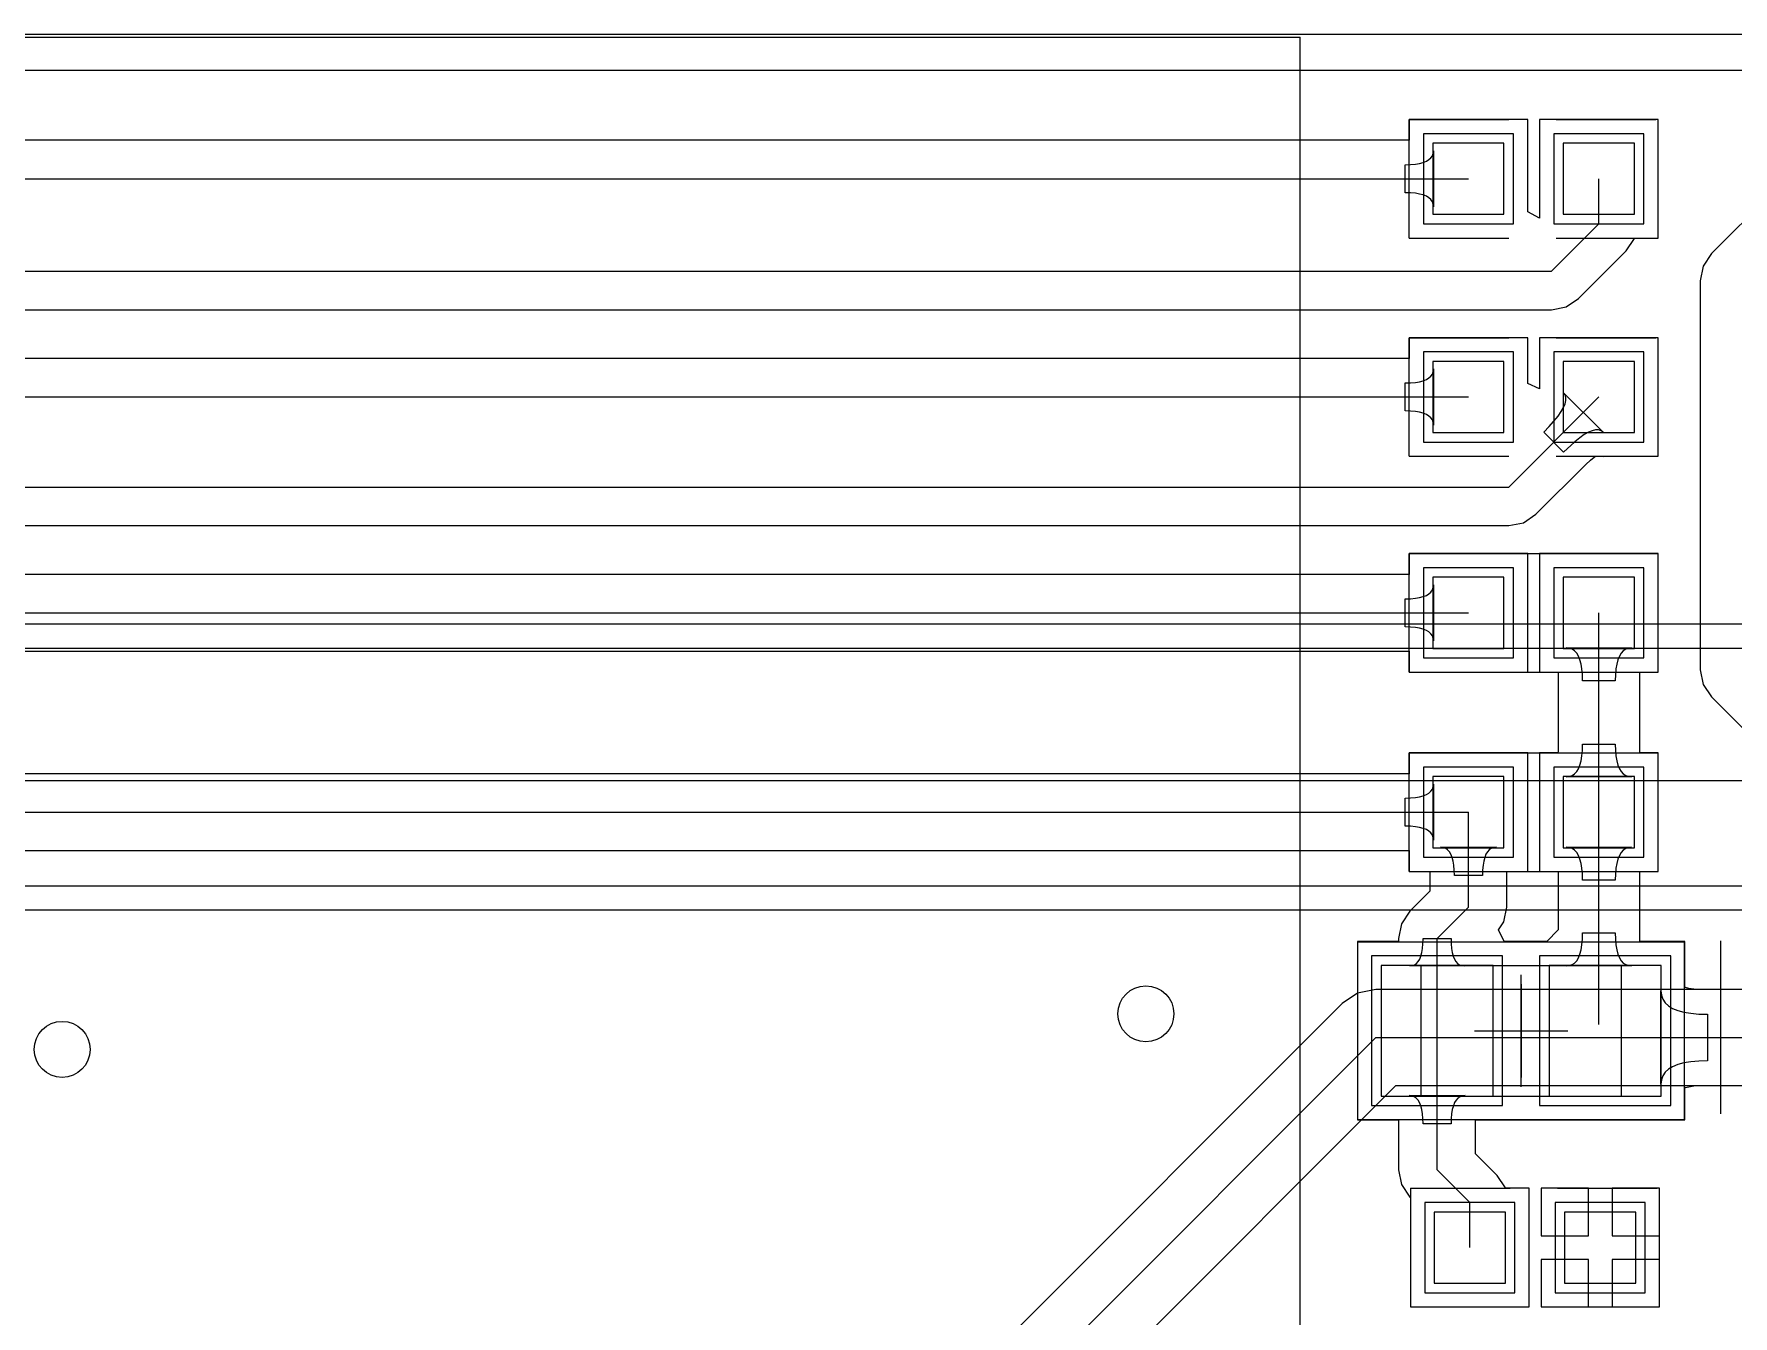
# Model space of a CAD drawing. Header units: millimetres. Extents: x 31.7 to 126, y 35.8 to 88.7.
# Drawn here: x 86.41 to 104.61, y 75 to 88.72 of the extents above; entities that cross this region are included whole.
import ezdxf

# ---------------------------------------------------------------- set-up
doc = ezdxf.new("R2010")
doc.units = ezdxf.units.MM
for name, color, linetype in [('BottomLayer', 5, 'Continuous'), ('BottomOverlay', 54, 'Continuous'), ('KeepOutLayer', 6, 'Continuous'), ('Mechanical13', 56, 'Continuous'), ('Mechanical15', 56, 'Continuous'), ('MultiLayer', 9, 'Continuous'), ('TopLayer', 1, 'Continuous'), ('TopOverlay', 2, 'Continuous'), ('TopPaste', 8, 'Continuous'), ('TopSolder', 216, 'Continuous')]:
    doc.layers.add(name, color=color, linetype=linetype)

# ---------------------------------------------------------------- blocks, each defined once
blk = doc.blocks.new('18650____________B_2')
at = {"layer": 'BottomOverlay'}
blk.add_line((-0.469, 42.016), (76.531, 42.016), dxfattribs=at)
blk = doc.blocks.new('R0603_23')
at = {"layer": 'TopLayer'}
for p, q in [((-1.079, 0.381), (-1.079, -0.381)), ((-0.317, 0.381), (-1.079, 0.381)), ((-0.317, -0.381), (-0.317, 0.381)), ((0.318, 0.381), (0.318, -0.381)), ((1.079, 0.381), (0.318, 0.381)), ((1.079, -0.381), (1.079, 0.381)), ((-1.079, -0.381), (-0.317, -0.381)), ((0.318, -0.381), (1.079, -0.381))]:
    blk.add_line(p, q, dxfattribs=at)
at = {"layer": 'TopOverlay'}
for p, q in [((-1.333, 0.635), (-1.333, -0.635)), ((1.333, 0.635), (-1.333, 0.635)), ((1.333, 0.635), (1.333, -0.635)), ((1.333, -0.635), (-1.333, -0.635))]:
    blk.add_line(p, q, dxfattribs=at)
at = {"layer": 'TopPaste'}
for p, q in [((-1.079, 0.381), (-1.079, -0.381)), ((-0.317, 0.381), (-1.079, 0.381)), ((-0.317, -0.381), (-0.317, 0.381)), ((0.318, 0.381), (0.318, -0.381)), ((1.079, 0.381), (0.318, 0.381)), ((1.079, -0.381), (1.079, 0.381)), ((-1.079, -0.381), (-0.317, -0.381)), ((0.318, -0.381), (1.079, -0.381))]:
    blk.add_line(p, q, dxfattribs=at)
at = {"layer": 'TopSolder'}
for p, q in [((-1.181, 0.483), (-1.181, -0.483)), ((-0.216, 0.483), (-1.181, 0.483)), ((-0.216, -0.483), (-0.216, 0.483)), ((0.216, 0.483), (0.216, -0.483)), ((1.181, 0.483), (0.216, 0.483)), ((1.181, -0.483), (1.181, 0.483)), ((-1.181, -0.483), (-0.216, -0.483)), ((0.216, -0.483), (1.181, -0.483))]:
    blk.add_line(p, q, dxfattribs=at)
blk = doc.blocks.new('R0603_31')
at = {"layer": 'TopLayer'}
for p, q in [((-1.079, 0.381), (-1.079, -0.381)), ((-0.317, 0.381), (-1.079, 0.381)), ((-0.317, -0.381), (-0.317, 0.381)), ((0.318, 0.381), (0.318, -0.381)), ((1.079, 0.381), (0.318, 0.381)), ((1.079, -0.381), (1.079, 0.381)), ((-1.079, -0.381), (-0.317, -0.381)), ((0.318, -0.381), (1.079, -0.381))]:
    blk.add_line(p, q, dxfattribs=at)
at = {"layer": 'TopOverlay'}
for p, q in [((-1.333, 0.635), (-1.333, -0.635)), ((1.333, 0.635), (-1.333, 0.635)), ((1.333, 0.635), (1.333, -0.635)), ((1.333, -0.635), (-1.333, -0.635))]:
    blk.add_line(p, q, dxfattribs=at)
at = {"layer": 'TopPaste'}
for p, q in [((-1.079, 0.381), (-1.079, -0.381)), ((-0.317, 0.381), (-1.079, 0.381)), ((-0.317, -0.381), (-0.317, 0.381)), ((0.318, 0.381), (0.318, -0.381)), ((1.079, 0.381), (0.318, 0.381)), ((1.079, -0.381), (1.079, 0.381)), ((-1.079, -0.381), (-0.317, -0.381)), ((0.318, -0.381), (1.079, -0.381))]:
    blk.add_line(p, q, dxfattribs=at)
at = {"layer": 'TopSolder'}
for p, q in [((-1.181, 0.483), (-1.181, -0.483)), ((-0.216, 0.483), (-1.181, 0.483)), ((-0.216, -0.483), (-0.216, 0.483)), ((0.216, 0.483), (0.216, -0.483)), ((1.181, 0.483), (0.216, 0.483)), ((1.181, -0.483), (1.181, 0.483)), ((-1.181, -0.483), (-0.216, -0.483)), ((0.216, -0.483), (1.181, -0.483))]:
    blk.add_line(p, q, dxfattribs=at)
blk = doc.blocks.new('1_4148_40')
at = {"layer": 'Mechanical13'}
for p, q in [((-0.257, 0.722), (-0.257, -0.678)), ((-0.257, 0.722), (1.893, 0.722)), ((1.893, -0.678), (1.893, 0.722)), ((-0.257, -0.678), (1.893, -0.678))]:
    blk.add_line(p, q, dxfattribs=at)
at = {"layer": 'Mechanical15'}
for p, q in [((-0.932, -0.928), (-0.932, 0.972)), ((-0.932, 0.972), (2.568, 0.972)), ((2.568, -0.928), (2.568, 0.972)), ((0.818, 0.522), (0.818, -0.478)), ((0.318, 0.022), (1.318, 0.022)), ((-0.932, -0.928), (2.568, -0.928))]:
    blk.add_line(p, q, dxfattribs=at)
at = {"layer": 'TopLayer'}
for p, q in [((0.518, 0.722), (-0.682, 0.722)), ((-0.682, 0.722), (-0.682, -0.678)), ((0.518, -0.678), (0.518, 0.722)), ((2.318, 0.722), (1.118, 0.722)), ((1.118, 0.722), (1.118, -0.678)), ((2.318, -0.678), (2.318, 0.722)), ((-0.682, -0.678), (0.518, -0.678)), ((1.118, -0.678), (2.318, -0.678))]:
    blk.add_line(p, q, dxfattribs=at)
at = {"layer": 'TopOverlay'}
for p, q in [((2.957, -0.867), (2.957, 0.983)), ((0.818, -0.578), (0.818, 0.622))]:
    blk.add_line(p, q, dxfattribs=at)
at = {"layer": 'TopPaste'}
for p, q in [((0.518, 0.722), (-0.682, 0.722)), ((-0.682, 0.722), (-0.682, -0.678)), ((0.518, -0.678), (0.518, 0.722)), ((2.318, 0.722), (1.118, 0.722)), ((1.118, 0.722), (1.118, -0.678)), ((2.318, -0.678), (2.318, 0.722)), ((-0.682, -0.678), (0.518, -0.678)), ((1.118, -0.678), (2.318, -0.678))]:
    blk.add_line(p, q, dxfattribs=at)
at = {"layer": 'TopSolder'}
for p, q in [((0.62, 0.824), (-0.784, 0.824)), ((-0.784, 0.824), (-0.784, -0.78)), ((0.62, -0.78), (0.62, 0.824)), ((2.42, 0.824), (1.016, 0.824)), ((1.016, 0.824), (1.016, -0.78)), ((2.42, -0.78), (2.42, 0.824)), ((-0.784, -0.78), (0.62, -0.78)), ((1.016, -0.78), (2.42, -0.78))]:
    blk.add_line(p, q, dxfattribs=at)
blk = doc.blocks.new('C0603_51')
at = {"layer": 'TopLayer'}
for p, q in [((-0.356, 0.559), (-0.356, -0.203)), ((0.406, 0.559), (-0.356, 0.559)), ((0.406, -0.203), (0.406, 0.559)), ((1.041, 0.559), (1.041, -0.203)), ((1.803, 0.559), (1.041, 0.559)), ((1.803, -0.203), (1.803, 0.559)), ((-0.356, -0.203), (0.406, -0.203)), ((1.041, -0.203), (1.803, -0.203))]:
    blk.add_line(p, q, dxfattribs=at)
at = {"layer": 'TopOverlay'}
for p, q in [((-0.61, 0.813), (-0.61, -0.457)), ((-0.61, 0.813), (0.457, 0.813)), ((0.965, 0.813), (2.032, 0.813)), ((2.057, -0.457), (2.057, 0.813)), ((-0.61, -0.457), (0.457, -0.457)), ((0.965, -0.457), (2.032, -0.457))]:
    blk.add_line(p, q, dxfattribs=at)
at = {"layer": 'TopPaste'}
for p, q in [((-0.356, 0.559), (-0.356, -0.203)), ((0.406, 0.559), (-0.356, 0.559)), ((0.406, -0.203), (0.406, 0.559)), ((1.041, 0.559), (1.041, -0.203)), ((1.803, 0.559), (1.041, 0.559)), ((1.803, -0.203), (1.803, 0.559)), ((-0.356, -0.203), (0.406, -0.203)), ((1.041, -0.203), (1.803, -0.203))]:
    blk.add_line(p, q, dxfattribs=at)
at = {"layer": 'TopSolder'}
for p, q in [((-0.457, 0.66), (-0.457, -0.305)), ((0.508, 0.66), (-0.457, 0.66)), ((0.508, -0.305), (0.508, 0.66)), ((0.94, 0.66), (0.94, -0.305)), ((1.905, 0.66), (0.94, 0.66)), ((1.905, -0.305), (1.905, 0.66)), ((-0.457, -0.305), (0.508, -0.305)), ((0.94, -0.305), (1.905, -0.305))]:
    blk.add_line(p, q, dxfattribs=at)
blk = doc.blocks.new('C0603_52')
at = {"layer": 'TopLayer'}
for p, q in [((-0.356, 0.559), (-0.356, -0.203)), ((0.406, 0.559), (-0.356, 0.559)), ((0.406, -0.203), (0.406, 0.559)), ((1.041, 0.559), (1.041, -0.203)), ((1.803, 0.559), (1.041, 0.559)), ((1.803, -0.203), (1.803, 0.559)), ((-0.356, -0.203), (0.406, -0.203)), ((1.041, -0.203), (1.803, -0.203))]:
    blk.add_line(p, q, dxfattribs=at)
at = {"layer": 'TopOverlay'}
for p, q in [((-0.61, -0.457), (-0.61, 0.813)), ((-0.61, 0.813), (0.457, 0.813)), ((0.965, 0.813), (2.032, 0.813)), ((2.057, -0.457), (2.057, 0.813)), ((-0.61, -0.457), (0.457, -0.457)), ((0.965, -0.457), (2.032, -0.457))]:
    blk.add_line(p, q, dxfattribs=at)
at = {"layer": 'TopPaste'}
for p, q in [((-0.356, 0.559), (-0.356, -0.203)), ((0.406, 0.559), (-0.356, 0.559)), ((0.406, -0.203), (0.406, 0.559)), ((1.041, 0.559), (1.041, -0.203)), ((1.803, 0.559), (1.041, 0.559)), ((1.803, -0.203), (1.803, 0.559)), ((-0.356, -0.203), (0.406, -0.203)), ((1.041, -0.203), (1.803, -0.203))]:
    blk.add_line(p, q, dxfattribs=at)
at = {"layer": 'TopSolder'}
for p, q in [((-0.457, 0.66), (-0.457, -0.305)), ((0.508, 0.66), (-0.457, 0.66)), ((0.508, -0.305), (0.508, 0.66)), ((0.94, 0.66), (0.94, -0.305)), ((1.905, 0.66), (0.94, 0.66)), ((1.905, -0.305), (1.905, 0.66)), ((-0.457, -0.305), (0.508, -0.305)), ((0.94, -0.305), (1.905, -0.305))]:
    blk.add_line(p, q, dxfattribs=at)
blk = doc.blocks.new('C0603_53')
at = {"layer": 'TopLayer'}
for p, q in [((-0.356, 0.559), (-0.356, -0.203)), ((0.406, 0.559), (-0.356, 0.559)), ((0.406, -0.203), (0.406, 0.559)), ((1.041, 0.559), (1.041, -0.203)), ((1.803, 0.559), (1.041, 0.559)), ((1.803, -0.203), (1.803, 0.559)), ((-0.356, -0.203), (0.406, -0.203)), ((1.041, -0.203), (1.803, -0.203))]:
    blk.add_line(p, q, dxfattribs=at)
at = {"layer": 'TopOverlay'}
for p, q in [((-0.61, -0.457), (-0.61, 0.813)), ((-0.61, 0.813), (0.457, 0.813)), ((0.965, 0.813), (2.032, 0.813)), ((2.057, -0.457), (2.057, 0.813)), ((-0.61, -0.457), (0.457, -0.457)), ((0.965, -0.457), (2.032, -0.457))]:
    blk.add_line(p, q, dxfattribs=at)
at = {"layer": 'TopPaste'}
for p, q in [((-0.356, 0.559), (-0.356, -0.203)), ((0.406, 0.559), (-0.356, 0.559)), ((0.406, -0.203), (0.406, 0.559)), ((1.041, 0.559), (1.041, -0.203)), ((1.803, 0.559), (1.041, 0.559)), ((1.803, -0.203), (1.803, 0.559)), ((-0.356, -0.203), (0.406, -0.203)), ((1.041, -0.203), (1.803, -0.203))]:
    blk.add_line(p, q, dxfattribs=at)
at = {"layer": 'TopSolder'}
for p, q in [((-0.457, 0.66), (-0.457, -0.305)), ((0.508, 0.66), (-0.457, 0.66)), ((0.508, -0.305), (0.508, 0.66)), ((0.94, 0.66), (0.94, -0.305)), ((1.905, 0.66), (0.94, 0.66)), ((1.905, -0.305), (1.905, 0.66)), ((-0.457, -0.305), (0.508, -0.305)), ((0.94, -0.305), (1.905, -0.305))]:
    blk.add_line(p, q, dxfattribs=at)
blk = doc.blocks.new('SSH1106_60')
at = {"layer": 'TopOverlay'}
for p in [(2.762, 25.381), (37.362, 2.134)]:
    blk.add_line(p, (37.362, 25.381), dxfattribs=at)

msp = doc.modelspace()

# ---------------------------------------------------------------- linework, layer by layer
at = {"layer": 'BottomLayer'}
for p, q in [((34.519, 88.334), (122.606, 88.334)), ((118.262, 82.403), (48.539, 82.403)), ((118.262, 82.144), (48.539, 82.144)), ((48.539, 79.604), (118.262, 79.604)), ((58.72, 79.345), (113.235, 79.345)), ((100.591, 78.453), (100.424, 78.341)), ((100.787, 78.492), (100.591, 78.453)), ((105.182, 78.492), (100.787, 78.492)), ((100.424, 78.341), (95.725, 73.642)), ((96.088, 73.279), (100.787, 77.978)), ((100.787, 77.978), (105.41, 77.978)), ((96.627, 73.092), (101, 77.464)), ((101, 77.464), (105.182, 77.464))]:
    msp.add_line(p, q, dxfattribs=at)
for centre in [(98.323, 78.232), (86.716, 77.851)]:
    msp.add_circle(centre, 0.3, dxfattribs=at)
at = {"layer": 'KeepOutLayer'}
msp.add_line((34.519, 88.722), (122.606, 88.722), dxfattribs=at)
at = {"layer": 'MultiLayer'}
for centre in [(98.323, 78.232), (86.716, 77.851)]:
    msp.add_circle(centre, 0.3, dxfattribs=at)
at = {"layer": 'TopLayer'}
for p, q in [((34.519, 88.334), (122.606, 88.334)), ((102.413, 87.808), (101.143, 87.808)), ((101.143, 87.808), (101.143, 87.585)), ((102.413, 86.82), (102.413, 87.808)), ((103.81, 87.808), (102.54, 87.808)), ((102.54, 87.808), (102.54, 86.752)), ((103.81, 86.538), (103.81, 87.808)), ((101.143, 87.585), (79.35, 87.585)), ((101.254, 87.336), (101.294, 87.347)), ((101.294, 87.347), (101.327, 87.36)), ((101.327, 87.36), (101.354, 87.377)), ((101.354, 87.377), (101.376, 87.396)), ((101.376, 87.396), (101.391, 87.419)), ((101.391, 87.419), (101.4, 87.444)), ((101.4, 87.444), (101.403, 87.473)), ((101.403, 87.473), (101.403, 86.873)), ((79.35, 87.173), (101.778, 87.173)), ((101.1, 87.323), (101.157, 87.324)), ((101.1, 87.023), (101.1, 87.323)), ((101.157, 87.324), (101.209, 87.329)), ((101.209, 87.329), (101.254, 87.336)), ((103.175, 86.69), (103.175, 87.173)), ((101.157, 87.021), (101.1, 87.023)), ((101.209, 87.017), (101.157, 87.021)), ((101.254, 87.009), (101.209, 87.017)), ((101.294, 86.999), (101.254, 87.009)), ((101.327, 86.985), (101.294, 86.999)), ((101.354, 86.969), (101.327, 86.985)), ((105.119, 87.108), (104.382, 86.372)), ((101.376, 86.949), (101.354, 86.969)), ((101.391, 86.927), (101.376, 86.949)), ((101.4, 86.901), (101.391, 86.927)), ((101.403, 86.873), (101.4, 86.901)), ((102.54, 86.752), (102.413, 86.82)), ((102.667, 86.182), (103.175, 86.69)), ((103.466, 86.399), (103.555, 86.533)), ((103.555, 86.533), (103.556, 86.538)), ((103.556, 86.538), (103.81, 86.538)), ((102.958, 85.891), (103.466, 86.399)), ((104.382, 86.372), (104.293, 86.238)), ((79.756, 86.182), (102.667, 86.182)), ((104.293, 86.238), (104.261, 86.081)), ((104.261, 86.081), (104.261, 81.915)), ((102.824, 85.802), (102.958, 85.891)), ((79.927, 85.77), (102.667, 85.77)), ((102.667, 85.77), (102.824, 85.802)), ((102.413, 85.471), (101.143, 85.471)), ((101.143, 85.471), (101.143, 85.248)), ((102.413, 84.981), (102.413, 85.471)), ((103.81, 85.471), (102.54, 85.471)), ((102.54, 85.471), (102.54, 84.924)), ((103.81, 84.201), (103.81, 85.471)), ((101.143, 85.248), (79.584, 85.248)), ((101.1, 84.986), (101.157, 84.988)), ((101.1, 84.686), (101.1, 84.986)), ((101.157, 84.988), (101.209, 84.992)), ((101.209, 84.992), (101.254, 84.999)), ((101.254, 84.999), (101.294, 85.01)), ((101.294, 85.01), (101.327, 85.024)), ((101.327, 85.024), (101.354, 85.04)), ((101.354, 85.04), (101.376, 85.059)), ((101.376, 85.059), (101.391, 85.082)), ((101.391, 85.082), (101.4, 85.108)), ((101.4, 85.108), (101.403, 85.136)), ((101.403, 85.136), (101.403, 84.536)), ((102.54, 84.924), (102.413, 84.981)), ((79.578, 84.836), (101.778, 84.836)), ((102.21, 83.871), (103.175, 84.836)), ((102.814, 84.859), (102.797, 84.882)), ((102.797, 84.882), (103.221, 84.458)), ((102.822, 84.831), (102.814, 84.859)), ((102.814, 84.764), (102.822, 84.8)), ((102.822, 84.8), (102.822, 84.831)), ((101.157, 84.684), (101.1, 84.686)), ((101.209, 84.68), (101.157, 84.684)), ((101.254, 84.673), (101.209, 84.68)), ((101.294, 84.662), (101.254, 84.673)), ((101.327, 84.648), (101.294, 84.662)), ((101.354, 84.632), (101.327, 84.648)), ((101.376, 84.613), (101.354, 84.632)), ((102.644, 84.52), (102.737, 84.63)), ((102.737, 84.63), (102.771, 84.679)), ((102.771, 84.679), (102.797, 84.723)), ((102.797, 84.723), (102.814, 84.764)), ((101.391, 84.59), (101.376, 84.613)), ((101.4, 84.564), (101.391, 84.59)), ((101.403, 84.536), (101.4, 84.564)), ((102.585, 84.458), (102.644, 84.52)), ((102.797, 84.246), (102.585, 84.458)), ((103.062, 84.458), (103.017, 84.433)), ((103.102, 84.475), (103.062, 84.458)), ((103.138, 84.484), (103.102, 84.475)), ((103.17, 84.484), (103.138, 84.484)), ((103.198, 84.475), (103.17, 84.484)), ((103.221, 84.458), (103.198, 84.475)), ((102.916, 84.356), (102.797, 84.246)), ((102.969, 84.399), (102.916, 84.356)), ((103.017, 84.433), (102.969, 84.399)), ((102.501, 83.58), (103.035, 84.113)), ((103.035, 84.113), (103.085, 84.16)), ((103.085, 84.16), (103.124, 84.191)), ((103.124, 84.191), (103.138, 84.201)), ((103.138, 84.201), (103.211, 84.201)), ((103.211, 84.201), (103.221, 84.199)), ((103.221, 84.199), (103.231, 84.201)), ((103.231, 84.201), (103.81, 84.201)), ((79.68, 83.871), (102.21, 83.871)), ((102.367, 83.49), (102.501, 83.58)), ((79.85, 83.459), (102.21, 83.459)), ((102.21, 83.459), (102.367, 83.49)), ((102.413, 83.16), (101.143, 83.16)), ((101.143, 83.16), (101.143, 82.937)), ((102.413, 81.89), (102.413, 83.16)), ((103.81, 83.16), (102.54, 83.16)), ((102.54, 83.16), (102.54, 81.89)), ((103.81, 81.89), (103.81, 83.16)), ((101.143, 82.937), (84.76, 82.937)), ((101.4, 82.796), (101.403, 82.825)), ((101.403, 82.825), (101.403, 82.225)), ((101.1, 82.675), (101.157, 82.676)), ((101.1, 82.375), (101.1, 82.675)), ((101.157, 82.676), (101.209, 82.681)), ((101.209, 82.681), (101.254, 82.688)), ((101.254, 82.688), (101.294, 82.699)), ((101.294, 82.699), (101.327, 82.712)), ((101.327, 82.712), (101.354, 82.729)), ((101.354, 82.729), (101.376, 82.748)), ((101.376, 82.748), (101.391, 82.771)), ((101.391, 82.771), (101.4, 82.796)), ((84.76, 82.525), (101.778, 82.525)), ((103.175, 80.391), (103.175, 82.525)), ((101.157, 82.373), (101.1, 82.375)), ((101.209, 82.369), (101.157, 82.373)), ((101.254, 82.361), (101.209, 82.369)), ((101.294, 82.351), (101.254, 82.361)), ((101.327, 82.337), (101.294, 82.351)), ((101.354, 82.321), (101.327, 82.337)), ((101.376, 82.301), (101.354, 82.321)), ((101.391, 82.279), (101.376, 82.301)), ((101.4, 82.253), (101.391, 82.279)), ((101.403, 82.225), (101.4, 82.253)), ((84.93, 82.113), (101.143, 82.113)), ((101.143, 82.113), (101.143, 81.89)), ((102.858, 82.146), (102.825, 82.15)), ((102.825, 82.15), (103.525, 82.15)), ((102.888, 82.136), (102.858, 82.146)), ((102.914, 82.118), (102.888, 82.136)), ((102.937, 82.093), (102.914, 82.118)), ((102.956, 82.061), (102.937, 82.093)), ((103.413, 82.093), (103.394, 82.061)), ((103.436, 82.118), (103.413, 82.093)), ((103.462, 82.136), (103.436, 82.118)), ((103.492, 82.146), (103.462, 82.136)), ((103.525, 82.15), (103.492, 82.146)), ((101.143, 81.89), (102.413, 81.89)), ((102.54, 81.89), (102.736, 81.89)), ((102.736, 81.89), (102.737, 81.872)), ((102.972, 82.023), (102.956, 82.061)), ((102.984, 81.977), (102.972, 82.023)), ((102.993, 81.924), (102.984, 81.977)), ((102.998, 81.864), (102.993, 81.924)), ((103.357, 81.924), (103.352, 81.864)), ((103.366, 81.977), (103.357, 81.924)), ((103.378, 82.023), (103.366, 81.977)), ((103.394, 82.061), (103.378, 82.023)), ((103.612, 81.872), (103.614, 81.89)), ((103.614, 81.89), (103.81, 81.89)), ((104.261, 81.915), (104.293, 81.757)), ((102.737, 81.872), (102.737, 81.045)), ((103, 81.797), (102.998, 81.864)), ((103.35, 81.797), (103, 81.797)), ((103.352, 81.864), (103.35, 81.797)), ((103.612, 81.045), (103.612, 81.872)), ((104.293, 81.757), (104.382, 81.624)), ((104.382, 81.624), (105.627, 80.379)), ((102.413, 81.026), (101.143, 81.026)), ((101.143, 81.026), (101.143, 80.803)), ((102.413, 79.756), (102.413, 81.026)), ((102.736, 81.026), (102.54, 81.026)), ((102.54, 81.026), (102.54, 79.756)), ((102.737, 81.045), (102.736, 81.026)), ((102.984, 80.94), (102.993, 80.993)), ((102.993, 80.993), (102.998, 81.052)), ((102.998, 81.052), (103, 81.119)), ((103, 81.119), (103.35, 81.119)), ((103.35, 81.119), (103.352, 81.052)), ((103.352, 81.052), (103.357, 80.993)), ((103.357, 80.993), (103.366, 80.94)), ((103.614, 81.026), (103.612, 81.045)), ((103.81, 81.026), (103.614, 81.026)), ((103.81, 79.756), (103.81, 81.026)), ((101.143, 80.803), (85.573, 80.803)), ((102.888, 80.783), (102.914, 80.8)), ((102.914, 80.8), (102.937, 80.825)), ((102.937, 80.825), (102.956, 80.856)), ((102.956, 80.856), (102.972, 80.895)), ((102.972, 80.895), (102.984, 80.94)), ((103.366, 80.94), (103.378, 80.895)), ((103.378, 80.895), (103.394, 80.856)), ((103.394, 80.856), (103.413, 80.825)), ((103.413, 80.825), (103.436, 80.8)), ((103.436, 80.8), (103.462, 80.783)), ((101.354, 80.595), (101.376, 80.615)), ((101.376, 80.615), (101.391, 80.637)), ((101.391, 80.637), (101.4, 80.663)), ((101.4, 80.663), (101.403, 80.691)), ((101.403, 80.691), (101.403, 80.091)), ((102.825, 80.769), (102.858, 80.772)), ((103.525, 80.769), (102.825, 80.769)), ((102.858, 80.772), (102.888, 80.783)), ((103.462, 80.783), (103.492, 80.772)), ((103.492, 80.772), (103.525, 80.769)), ((101.1, 80.541), (101.157, 80.543)), ((101.1, 80.241), (101.1, 80.541)), ((101.157, 80.543), (101.209, 80.547)), ((101.209, 80.547), (101.254, 80.555)), ((101.254, 80.555), (101.294, 80.565)), ((101.294, 80.565), (101.327, 80.579)), ((101.327, 80.579), (101.354, 80.595)), ((85.573, 80.391), (101.778, 80.391)), ((101.778, 79.375), (101.778, 80.391)), ((103.175, 78.118), (103.175, 80.391)), ((101.157, 80.24), (101.1, 80.241)), ((101.209, 80.235), (101.157, 80.24)), ((101.254, 80.228), (101.209, 80.235)), ((101.294, 80.217), (101.254, 80.228)), ((101.327, 80.204), (101.294, 80.217)), ((101.354, 80.187), (101.327, 80.204)), ((101.376, 80.168), (101.354, 80.187)), ((101.391, 80.145), (101.376, 80.168)), ((101.4, 80.12), (101.391, 80.145)), ((101.403, 80.091), (101.4, 80.12)), ((85.743, 79.979), (101.143, 79.979)), ((101.143, 79.979), (101.143, 79.756)), ((101.506, 80.013), (101.478, 80.016)), ((101.478, 80.016), (102.078, 80.016)), ((101.532, 80.004), (101.506, 80.013)), ((101.554, 79.989), (101.532, 80.004)), ((101.574, 79.968), (101.554, 79.989)), ((101.59, 79.94), (101.574, 79.968)), ((101.604, 79.907), (101.59, 79.94)), ((101.614, 79.868), (101.604, 79.907)), ((101.952, 79.907), (101.941, 79.868)), ((101.965, 79.94), (101.952, 79.907)), ((101.982, 79.968), (101.965, 79.94)), ((102.001, 79.989), (101.982, 79.968)), ((102.024, 80.004), (102.001, 79.989)), ((102.049, 80.013), (102.024, 80.004)), ((102.078, 80.016), (102.049, 80.013)), ((102.858, 80.013), (102.825, 80.016)), ((102.825, 80.016), (103.525, 80.016)), ((102.888, 80.002), (102.858, 80.013)), ((102.914, 79.984), (102.888, 80.002)), ((102.937, 79.96), (102.914, 79.984)), ((102.956, 79.928), (102.937, 79.96)), ((102.972, 79.889), (102.956, 79.928)), ((102.984, 79.843), (102.972, 79.889)), ((103.378, 79.889), (103.366, 79.843)), ((103.394, 79.928), (103.378, 79.889)), ((103.413, 79.96), (103.394, 79.928)), ((103.436, 79.984), (103.413, 79.96)), ((103.462, 80.002), (103.436, 79.984)), ((103.492, 80.013), (103.462, 80.002)), ((103.525, 80.016), (103.492, 80.013)), ((101.143, 79.756), (101.366, 79.756)), ((101.366, 79.756), (101.366, 79.546)), ((101.622, 79.822), (101.614, 79.868)), ((101.626, 79.771), (101.622, 79.822)), ((101.628, 79.713), (101.626, 79.771)), ((101.928, 79.713), (101.628, 79.713)), ((101.929, 79.771), (101.928, 79.713)), ((101.934, 79.822), (101.929, 79.771)), ((101.941, 79.868), (101.934, 79.822)), ((102.19, 79.375), (102.19, 79.756)), ((102.19, 79.756), (102.413, 79.756)), ((102.54, 79.756), (102.736, 79.756)), ((102.736, 79.756), (102.737, 79.738)), ((102.737, 79.738), (102.737, 79.131)), ((102.993, 79.79), (102.984, 79.843)), ((102.998, 79.73), (102.993, 79.79)), ((103, 79.663), (102.998, 79.73)), ((103.352, 79.73), (103.35, 79.663)), ((103.357, 79.79), (103.352, 79.73)), ((103.366, 79.843), (103.357, 79.79)), ((103.612, 79.738), (103.614, 79.756)), ((103.612, 79.023), (103.612, 79.738)), ((103.614, 79.756), (103.81, 79.756)), ((101.366, 79.546), (101.151, 79.33)), ((103.35, 79.663), (103, 79.663)), ((101.442, 79.039), (101.778, 79.375)), ((102.158, 79.217), (102.19, 79.375)), ((101.061, 79.197), (101.03, 79.039)), ((101.151, 79.33), (101.061, 79.197)), ((102.101, 79.132), (102.158, 79.217)), ((101.03, 79.005), (100.588, 79.005)), ((100.588, 79.005), (100.588, 77.097)), ((101.03, 79.039), (101.03, 79.005)), ((101.286, 78.933), (101.29, 78.983)), ((101.29, 78.983), (101.292, 79.039)), ((101.292, 79.039), (101.592, 79.039)), ((101.442, 78.051), (101.442, 79.039)), ((101.592, 79.039), (101.593, 78.983)), ((101.593, 78.983), (101.597, 78.933)), ((102.162, 79.005), (102.101, 79.132)), ((102.261, 79.005), (102.162, 79.005)), ((102.296, 79.005), (102.261, 79.005)), ((102.388, 79.005), (102.296, 79.005)), ((102.423, 79.005), (102.388, 79.005)), ((102.618, 79.005), (102.423, 79.005)), ((102.737, 79.131), (102.618, 79.005)), ((102.993, 78.971), (102.998, 79.031)), ((102.998, 79.031), (103, 79.098)), ((103, 79.098), (103.35, 79.098)), ((103.35, 79.098), (103.352, 79.031)), ((103.352, 79.031), (103.357, 78.971)), ((103.614, 79.005), (103.612, 79.023)), ((104.096, 79.005), (103.614, 79.005)), ((104.096, 78.516), (104.096, 79.005)), ((101.241, 78.792), (101.256, 78.818)), ((101.256, 78.818), (101.269, 78.851)), ((101.269, 78.851), (101.279, 78.889)), ((101.279, 78.889), (101.286, 78.933)), ((101.597, 78.933), (101.605, 78.889)), ((101.605, 78.889), (101.614, 78.851)), ((101.614, 78.851), (101.627, 78.818)), ((101.627, 78.818), (101.643, 78.792)), ((102.914, 78.776), (102.937, 78.801)), ((102.937, 78.801), (102.956, 78.833)), ((102.956, 78.833), (102.972, 78.872)), ((102.972, 78.872), (102.984, 78.918)), ((102.984, 78.918), (102.993, 78.971)), ((103.357, 78.971), (103.366, 78.918)), ((103.366, 78.918), (103.378, 78.872)), ((103.378, 78.872), (103.394, 78.833)), ((103.394, 78.833), (103.413, 78.801)), ((103.413, 78.801), (103.436, 78.776)), ((101.151, 78.745), (101.177, 78.748)), ((101.733, 78.745), (101.151, 78.745)), ((101.177, 78.748), (101.201, 78.756)), ((101.201, 78.756), (101.223, 78.771)), ((101.223, 78.771), (101.241, 78.792)), ((101.643, 78.792), (101.661, 78.771)), ((101.661, 78.771), (101.682, 78.756)), ((101.682, 78.756), (101.706, 78.748)), ((101.706, 78.748), (101.733, 78.745)), ((102.825, 78.745), (102.858, 78.748)), ((103.525, 78.745), (102.825, 78.745)), ((102.858, 78.748), (102.888, 78.759)), ((102.888, 78.759), (102.914, 78.776)), ((103.436, 78.776), (103.462, 78.759)), ((103.462, 78.759), (103.492, 78.748)), ((103.492, 78.748), (103.525, 78.745)), ((103.839, 77.478), (103.839, 78.478)), ((103.839, 78.478), (103.844, 78.43)), ((103.844, 78.43), (103.859, 78.388)), ((104.102, 78.514), (104.096, 78.516)), ((104.139, 78.504), (104.102, 78.514)), ((104.191, 78.495), (104.139, 78.504)), ((104.228, 78.492), (104.191, 78.495)), ((105.182, 78.492), (104.228, 78.492)), ((103.859, 78.388), (103.884, 78.35)), ((103.884, 78.35), (103.919, 78.318)), ((103.919, 78.318), (103.964, 78.29)), ((103.964, 78.29), (104.019, 78.268)), ((104.019, 78.268), (104.084, 78.25)), ((104.084, 78.25), (104.159, 78.238)), ((104.159, 78.238), (104.244, 78.23)), ((104.244, 78.23), (104.339, 78.228)), ((104.339, 78.228), (104.339, 77.728)), ((101.442, 76.561), (101.442, 78.051)), ((103.315, 77.978), (105.41, 77.978)), ((104.084, 77.706), (104.019, 77.688)), ((104.159, 77.718), (104.084, 77.706)), ((104.244, 77.726), (104.159, 77.718)), ((104.339, 77.728), (104.244, 77.726)), ((103.844, 77.526), (103.839, 77.478)), ((103.859, 77.568), (103.844, 77.526)), ((103.884, 77.606), (103.859, 77.568)), ((103.919, 77.638), (103.884, 77.606)), ((103.964, 77.666), (103.919, 77.638)), ((104.019, 77.688), (103.964, 77.666)), ((101.17, 77.354), (101.142, 77.357)), ((101.142, 77.357), (101.742, 77.357)), ((101.196, 77.345), (101.17, 77.354)), ((101.218, 77.33), (101.196, 77.345)), ((101.688, 77.345), (101.665, 77.33)), ((101.713, 77.354), (101.688, 77.345)), ((101.742, 77.357), (101.713, 77.354)), ((104.096, 77.44), (104.102, 77.442)), ((104.096, 77.097), (104.096, 77.44)), ((104.102, 77.442), (104.139, 77.452)), ((104.139, 77.452), (104.191, 77.461)), ((104.191, 77.461), (104.228, 77.464)), ((104.228, 77.464), (105.182, 77.464)), ((101.238, 77.308), (101.218, 77.33)), ((101.254, 77.281), (101.238, 77.308)), ((101.268, 77.248), (101.254, 77.281)), ((101.278, 77.208), (101.268, 77.248)), ((101.286, 77.163), (101.278, 77.208)), ((101.29, 77.111), (101.286, 77.163)), ((101.598, 77.163), (101.593, 77.111)), ((101.605, 77.208), (101.598, 77.163)), ((101.616, 77.248), (101.605, 77.208)), ((101.629, 77.281), (101.616, 77.248)), ((101.646, 77.308), (101.629, 77.281)), ((101.665, 77.33), (101.646, 77.308)), ((100.588, 77.097), (101.03, 77.097)), ((101.03, 77.097), (101.03, 76.561)), ((101.292, 77.054), (101.29, 77.111)), ((101.592, 77.054), (101.292, 77.054)), ((101.593, 77.111), (101.592, 77.054)), ((101.854, 76.732), (101.854, 77.097)), ((101.854, 77.097), (102.261, 77.097)), ((102.261, 77.097), (102.296, 77.097)), ((102.296, 77.097), (102.388, 77.097)), ((102.388, 77.097), (102.423, 77.097)), ((102.423, 77.097), (104.096, 77.097)), ((102.084, 76.502), (101.854, 76.732)), ((101.03, 76.561), (101.061, 76.404)), ((101.442, 76.561), (101.793, 76.211)), ((102.173, 76.368), (102.084, 76.502)), ((101.061, 76.404), (101.151, 76.27)), ((101.151, 76.27), (101.158, 76.263)), ((101.158, 76.263), (101.158, 75.094)), ((102.174, 76.364), (102.173, 76.368)), ((102.428, 76.364), (102.174, 76.364)), ((102.428, 75.094), (102.428, 76.364)), ((103.063, 76.364), (102.555, 76.364)), ((102.555, 76.364), (102.555, 75.856)), ((103.063, 75.856), (103.063, 76.364)), ((103.825, 76.364), (103.317, 76.364)), ((103.317, 76.364), (103.317, 75.856)), ((103.825, 75.856), (103.825, 76.364)), ((101.793, 75.729), (101.793, 76.211)), ((102.555, 75.856), (103.063, 75.856)), ((103.317, 75.856), (103.825, 75.856)), ((103.063, 75.602), (102.555, 75.602)), ((102.555, 75.602), (102.555, 75.094)), ((103.063, 75.094), (103.063, 75.602)), ((103.825, 75.602), (103.317, 75.602)), ((103.317, 75.602), (103.317, 75.094)), ((103.825, 75.094), (103.825, 75.602)), ((101.158, 75.094), (102.428, 75.094)), ((102.555, 75.094), (103.063, 75.094)), ((103.317, 75.094), (103.825, 75.094))]:
    msp.add_line(p, q, dxfattribs=at)
for centre in [(98.323, 78.232), (86.716, 77.851)]:
    msp.add_circle(centre, 0.3, dxfattribs=at)

# ---------------------------------------------------------------- block references
for name, p, rotation in [('SSH1106_60', (62.614, 63.308), 360), ('C0603_53', (101.752, 86.995), 360), ('C0603_52', (101.752, 84.658), 360), ('R0603_31', (102.476, 82.525), 180), ('R0603_23', (102.476, 80.391), 180), ('18650____________B_2', (40.283, 38.715), 360), ('1_4148_40', (101.524, 78.029), 360), ('C0603_51', (101.767, 75.551), 360)]:
    msp.add_blockref(name, p, dxfattribs=dict(rotation=rotation))

doc.saveas('drawing.dxf')
